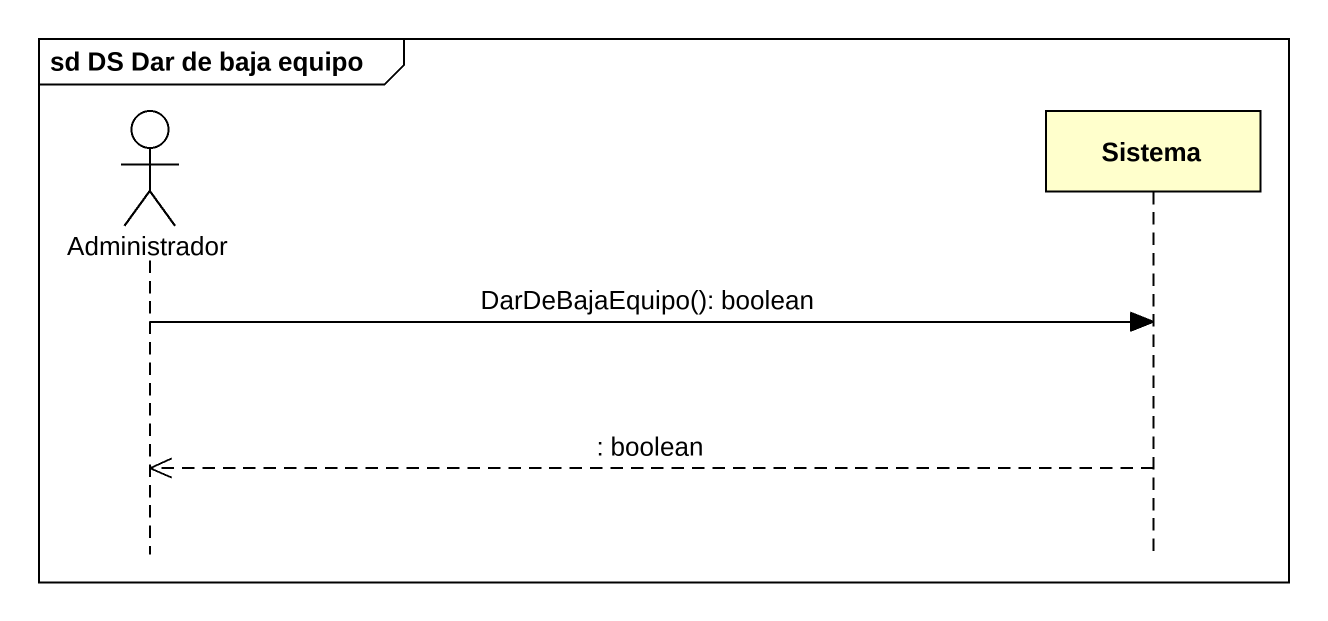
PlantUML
@startuml
mainframe sd DS Dar de baja equipo
hide footbox
actor Administrador
participant Sistema

Administrador -> Sistema : DarDeBajaEquipo(): boolean
Sistema -->> Administrador : : boolean
@enduml
